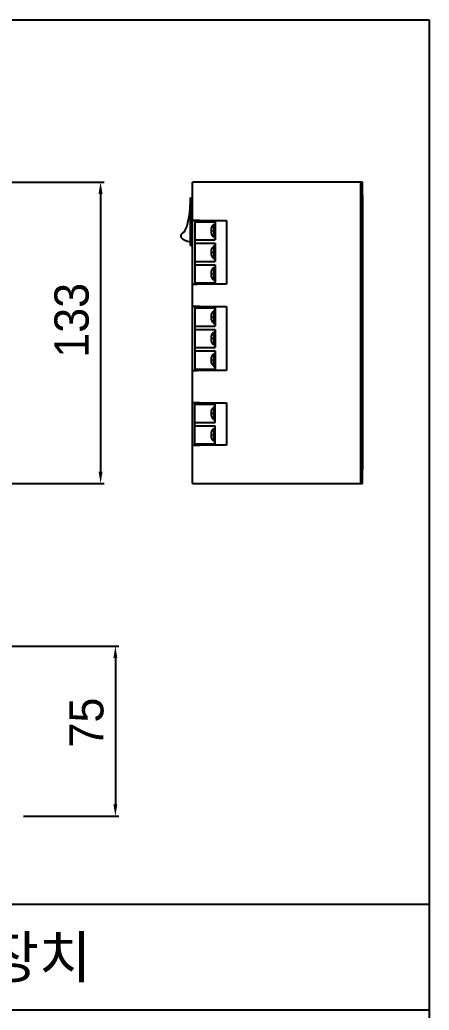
# Model space of a CAD drawing. Header units: millimetres. Extents: x 30232679 to 30326002, y -948068 to -920528.
# Drawn here: x 30317008 to 30320213, y -930473 to -922723 of the extents above; entities that cross this region are included whole.
import ezdxf
from ezdxf.enums import TextEntityAlignment as Align

# ---------------------------------------------------------------- set-up
doc = ezdxf.new("R2010")
doc.units = ezdxf.units.MM
doc.header["$LTSCALE"] = 600
doc.header["$MEASUREMENT"] = 0
doc.layers.get('0').update_dxf_attribs({"linetype": 'CONTINUOUS'})
doc.layers.add('PARKING', color=7, linetype='CONTINUOUS')
doc.styles.add('돋움', font='Dotum.ttf')

msp = doc.modelspace()

# ---------------------------------------------------------------- linework, layer by layer
at = {"color": 1}
for p, q in [((30316920.5, -923992.9, 14196.4), (30317668.6, -923992.9, 14196.4)), ((30317640.7, -924086, 14196.4), (30317640.7, -926259.4, 14196.4)), ((30316920.5, -926352.5, 14196.4), (30317668.6, -926352.5, 14196.4)), ((30316866.3, -927624.5, 14196.4), (30317784.4, -927624.5, 14196.4)), ((30317756.5, -927717.7, 14196.4), (30317756.5, -928862, 14196.4)), ((30317036.3, -928955.2, 14196.4), (30317784.4, -928955.2, 14196.4))]:
    msp.add_line(p, q, dxfattribs=at)
for points in [[(30317625.2, -924086, 14196.4), (30317656.2, -924086, 14196.4), (30317640.7, -923992.9, 14196.4)], [(30317625.2, -926259.4, 14196.4), (30317656.2, -926259.4, 14196.4), (30317640.7, -926352.5, 14196.4)], [(30317740.9, -927717.7, 14196.4), (30317772, -927717.7, 14196.4), (30317756.5, -927624.5, 14196.4)], [(30317740.9, -928862, 14196.4), (30317772, -928862, 14196.4), (30317756.5, -928955.2, 14196.4)]]:
    msp.add_solid(points, dxfattribs=at)
at = {"layer": 'PARKING', "color": 3}
for p, q in [((30289215.1, -922723.5), (30320213.5, -922723.5)), ((30320213.5, -922723.5), (30320213.5, -930473.1)), ((30320213.5, -922723.5), (30320213.5, -945972.3)), ((30289215.1, -929642.8), (30320213.5, -929642.8)), ((30320213.5, -930473.1), (30289215.1, -930473.1))]:
    msp.add_line(p, q, dxfattribs=at)
at = {"layer": 'PARKING', "linetype": 'Continuous'}
for p, q in [((30318361.6, -924292.7, 14196.4), (30318361.6, -923992.9, 14196.4)), ((30319656.8, -923992.9, 14196.4), (30318361.6, -923992.9, 14196.4)), ((30319674.5, -923992.9, 14196.4), (30319656.8, -923992.9, 14196.4)), ((30319674.5, -923992.9, 14196.4), (30319674.5, -924099.3, 14196.4)), ((30319692.3, -923992.9, 14196.4), (30319674.5, -923992.9, 14196.4)), ((30319692.3, -924099.3, 14196.4), (30319692.3, -923992.9, 14196.4)), ((30318343.9, -924292.7, 14196.4), (30318343.9, -924117, 14196.4)), ((30318343.9, -924117, 14196.4), (30318361.6, -924117, 14196.4)), ((30319674.5, -924099.3, 14196.4), (30319692.3, -924099.3, 14196.4)), ((30319674.5, -924099.3, 14196.4), (30319674.5, -926246.1, 14196.4)), ((30319692.3, -924099.3, 14196.4), (30319692.3, -926246.1, 14196.4)), ((30318343.9, -924489.6, 14196.4), (30318343.9, -924292.7, 14196.4)), ((30318397.1, -924292.7, 14196.4), (30318361.6, -924292.7, 14196.4)), ((30318361.6, -924793, 14196.4), (30318361.6, -924292.7, 14196.4)), ((30318379.4, -924292.7, 14196.4), (30318379.4, -924793, 14196.4)), ((30318414.8, -924292.7, 14196.4), (30318379.4, -924292.7, 14196.4)), ((30318397.1, -924292.7, 14196.4), (30318627.7, -924292.7, 14196.4)), ((30318627.7, -924292.7, 14196.4), (30318627.7, -924793, 14196.4)), ((30318379.4, -924303.3, 14196.4), (30318539, -924303.3, 14196.4)), ((30318505.4, -924370.8, 14196.4), (30318505.5, -924370.8, 14196.4)), ((30318507.6, -924354.9, 14196.4), (30318507.6, -924370.8, 14196.4)), ((30318507.6, -924370.8, 14196.4), (30318516, -924370.8, 14196.4)), ((30318516, -924370.8, 14196.4), (30318516, -924377.8, 14196.4)), ((30318526.7, -924322.2, 14196.4), (30318526.7, -924427.4, 14196.4)), ((30318526.7, -924322.2, 14196.4), (30318539, -924322.2, 14196.4)), ((30318539, -924303.3, 14196.4), (30318539, -924445.3, 14196.4)), ((30318379.4, -924445.3, 14196.4), (30318539, -924445.3, 14196.4)), ((30318505.4, -924377.8, 14196.4), (30318505.5, -924377.8, 14196.4)), ((30318507.6, -924377.8, 14196.4), (30318516, -924377.8, 14196.4)), ((30318507.6, -924377.8, 14196.4), (30318507.6, -924393.7, 14196.4)), ((30318526.7, -924427.4, 14196.4), (30318539, -924427.4, 14196.4)), ((30318343.9, -924489.6, 14196.4), (30318361.6, -924489.6, 14196.4)), ((30318379.4, -924471.9, 14196.4), (30318539, -924471.9, 14196.4)), ((30318507.6, -924523.4, 14196.4), (30318507.6, -924539.3, 14196.4)), ((30318526.7, -924490.7, 14196.4), (30318526.7, -924595.9, 14196.4)), ((30318526.7, -924490.7, 14196.4), (30318539, -924490.7, 14196.4)), ((30318539, -924471.9, 14196.4), (30318539, -924613.8, 14196.4)), ((30318505.4, -924539.3, 14196.4), (30318505.5, -924539.3, 14196.4)), ((30318505.4, -924546.4, 14196.4), (30318505.5, -924546.4, 14196.4)), ((30318507.6, -924539.3, 14196.4), (30318516, -924539.3, 14196.4)), ((30318507.6, -924546.4, 14196.4), (30318516, -924546.4, 14196.4)), ((30318507.6, -924546.4, 14196.4), (30318507.6, -924562.3, 14196.4)), ((30318516, -924539.3, 14196.4), (30318516, -924546.4, 14196.4)), ((30318526.7, -924595.9, 14196.4), (30318539, -924595.9, 14196.4)), ((30318379.4, -924613.8, 14196.4), (30318539, -924613.8, 14196.4)), ((30318379.4, -924640.4, 14196.4), (30318539, -924640.4, 14196.4)), ((30318526.7, -924659.2, 14196.4), (30318526.7, -924764.5, 14196.4)), ((30318526.7, -924659.2, 14196.4), (30318539, -924659.2, 14196.4)), ((30318539, -924640.4, 14196.4), (30318539, -924782.4, 14196.4)), ((30318505.4, -924707.8, 14196.4), (30318505.5, -924707.8, 14196.4)), ((30318505.4, -924714.9, 14196.4), (30318505.5, -924714.9, 14196.4)), ((30318507.6, -924692, 14196.4), (30318507.6, -924707.8, 14196.4)), ((30318507.6, -924707.8, 14196.4), (30318516, -924707.8, 14196.4)), ((30318507.6, -924714.9, 14196.4), (30318516, -924714.9, 14196.4)), ((30318507.6, -924714.9, 14196.4), (30318507.6, -924730.8, 14196.4)), ((30318516, -924707.8, 14196.4), (30318516, -924714.9, 14196.4)), ((30318361.6, -924793, 14196.4), (30318397.1, -924793, 14196.4)), ((30318361.6, -924966.9, 14196.4), (30318361.6, -924793, 14196.4)), ((30318379.4, -924782.4, 14196.4), (30318539, -924782.4, 14196.4)), ((30318627.7, -924793, 14196.4), (30318397.1, -924793, 14196.4)), ((30318526.7, -924764.5, 14196.4), (30318539, -924764.5, 14196.4)), ((30318397.1, -924966.9, 14196.4), (30318361.6, -924966.9, 14196.4)), ((30318361.6, -925467.2, 14196.4), (30318361.6, -924966.9, 14196.4)), ((30318379.4, -924966.9, 14196.4), (30318379.4, -925467.2, 14196.4)), ((30318414.8, -924966.9, 14196.4), (30318379.4, -924966.9, 14196.4)), ((30318379.4, -924977.5, 14196.4), (30318539, -924977.5, 14196.4)), ((30318397.1, -924966.9, 14196.4), (30318627.7, -924966.9, 14196.4)), ((30318539, -924977.5, 14196.4), (30318539, -925119.5, 14196.4)), ((30318627.7, -924966.9, 14196.4), (30318627.7, -925467.2, 14196.4)), ((30318505.4, -925044.9, 14196.4), (30318505.5, -925044.9, 14196.4)), ((30318505.4, -925052, 14196.4), (30318505.5, -925052, 14196.4)), ((30318507.6, -925029.1, 14196.4), (30318507.6, -925044.9, 14196.4)), ((30318507.6, -925044.9, 14196.4), (30318516, -925044.9, 14196.4)), ((30318507.6, -925052, 14196.4), (30318516, -925052, 14196.4)), ((30318507.6, -925052, 14196.4), (30318507.6, -925067.9, 14196.4)), ((30318516, -925044.9, 14196.4), (30318516, -925052, 14196.4)), ((30318526.7, -924996.3, 14196.4), (30318526.7, -925101.6, 14196.4)), ((30318526.7, -924996.3, 14196.4), (30318539, -924996.3, 14196.4)), ((30318379.4, -925119.5, 14196.4), (30318539, -925119.5, 14196.4)), ((30318379.4, -925146.1, 14196.4), (30318539, -925146.1, 14196.4)), ((30318526.7, -925101.6, 14196.4), (30318539, -925101.6, 14196.4)), ((30318539, -925146.1, 14196.4), (30318539, -925288, 14196.4)), ((30318505.4, -925213.5, 14196.4), (30318505.5, -925213.5, 14196.4)), ((30318505.4, -925220.6, 14196.4), (30318505.5, -925220.6, 14196.4)), ((30318507.6, -925197.6, 14196.4), (30318507.6, -925213.5, 14196.4)), ((30318507.6, -925213.5, 14196.4), (30318516, -925213.5, 14196.4)), ((30318507.6, -925220.6, 14196.4), (30318516, -925220.6, 14196.4)), ((30318507.6, -925220.6, 14196.4), (30318507.6, -925236.5, 14196.4)), ((30318516, -925213.5, 14196.4), (30318516, -925220.6, 14196.4)), ((30318526.7, -925164.9, 14196.4), (30318526.7, -925270.1, 14196.4)), ((30318526.7, -925164.9, 14196.4), (30318539, -925164.9, 14196.4)), ((30318379.4, -925288, 14196.4), (30318539, -925288, 14196.4)), ((30318526.7, -925270.1, 14196.4), (30318539, -925270.1, 14196.4)), ((30318379.4, -925314.6, 14196.4), (30318539, -925314.6, 14196.4)), ((30318507.6, -925366.1, 14196.4), (30318507.6, -925382, 14196.4)), ((30318526.7, -925333.4, 14196.4), (30318526.7, -925438.7, 14196.4)), ((30318526.7, -925333.4, 14196.4), (30318539, -925333.4, 14196.4)), ((30318539, -925314.6, 14196.4), (30318539, -925456.5, 14196.4)), ((30318379.4, -925456.5, 14196.4), (30318539, -925456.5, 14196.4)), ((30318505.4, -925382, 14196.4), (30318505.5, -925382, 14196.4)), ((30318505.4, -925389.1, 14196.4), (30318505.5, -925389.1, 14196.4)), ((30318507.6, -925382, 14196.4), (30318516, -925382, 14196.4)), ((30318507.6, -925389.1, 14196.4), (30318516, -925389.1, 14196.4)), ((30318507.6, -925389.1, 14196.4), (30318507.6, -925405, 14196.4)), ((30318516, -925382, 14196.4), (30318516, -925389.1, 14196.4)), ((30318526.7, -925438.7, 14196.4), (30318539, -925438.7, 14196.4)), ((30318361.6, -925467.2, 14196.4), (30318397.1, -925467.2, 14196.4)), ((30318361.6, -925720.9, 14196.4), (30318361.6, -925467.2, 14196.4)), ((30318627.7, -925467.2, 14196.4), (30318397.1, -925467.2, 14196.4)), ((30318361.6, -926052.7, 14196.4), (30318361.6, -925720.9, 14196.4)), ((30318397.1, -925720.9, 14196.4), (30318361.6, -925720.9, 14196.4)), ((30318414.8, -925720.9, 14196.4), (30318379.4, -925720.9, 14196.4)), ((30318379.4, -926052.7, 14196.4), (30318379.4, -925720.9, 14196.4)), ((30318379.4, -925731.5, 14196.4), (30318539, -925731.5, 14196.4)), ((30318397.1, -925720.9, 14196.4), (30318627.7, -925720.9, 14196.4)), ((30318414.8, -925720.9, 14196.4), (30318627.7, -925720.9, 14196.4)), ((30318526.7, -925750.4, 14196.4), (30318526.7, -925855.6, 14196.4)), ((30318526.7, -925750.4, 14196.4), (30318539, -925750.4, 14196.4)), ((30318539, -925873.5, 14196.4), (30318539, -925731.5, 14196.4)), ((30318627.7, -925720.9, 14196.4), (30318627.7, -926052.7, 14196.4)), ((30318505.4, -925799, 14196.4), (30318505.5, -925799, 14196.4)), ((30318505.4, -925806.1, 14196.4), (30318505.5, -925806.1, 14196.4)), ((30318507.6, -925783.1, 14196.4), (30318507.6, -925799, 14196.4)), ((30318507.6, -925799, 14196.4), (30318516, -925799, 14196.4)), ((30318507.6, -925806.1, 14196.4), (30318516, -925806.1, 14196.4)), ((30318507.6, -925806.1, 14196.4), (30318507.6, -925821.9, 14196.4)), ((30318516, -925799, 14196.4), (30318516, -925806.1, 14196.4)), ((30318379.4, -925873.5, 14196.4), (30318539, -925873.5, 14196.4)), ((30318379.4, -925900.1, 14196.4), (30318539, -925900.1, 14196.4)), ((30318526.7, -925855.6, 14196.4), (30318539, -925855.6, 14196.4)), ((30318526.7, -925918.9, 14196.4), (30318526.7, -926024.1, 14196.4)), ((30318526.7, -925918.9, 14196.4), (30318539, -925918.9, 14196.4)), ((30318539, -926042, 14196.4), (30318539, -925900.1, 14196.4)), ((30318505.4, -925967.5, 14196.4), (30318505.5, -925967.5, 14196.4)), ((30318505.4, -925974.6, 14196.4), (30318505.5, -925974.6, 14196.4)), ((30318507.6, -925951.6, 14196.4), (30318507.6, -925967.5, 14196.4)), ((30318507.6, -925967.5, 14196.4), (30318516, -925967.5, 14196.4)), ((30318507.6, -925974.6, 14196.4), (30318516, -925974.6, 14196.4)), ((30318507.6, -925974.6, 14196.4), (30318507.6, -925990.5, 14196.4)), ((30318516, -925967.5, 14196.4), (30318516, -925974.6, 14196.4)), ((30318361.6, -926052.7, 14196.4), (30318397.1, -926052.7, 14196.4)), ((30318361.6, -926352.5, 14196.4), (30318361.6, -926052.7, 14196.4)), ((30318379.4, -926042, 14196.4), (30318539, -926042, 14196.4)), ((30318379.4, -926052.7, 14196.4), (30318414.8, -926052.7, 14196.4)), ((30318627.7, -926052.7, 14196.4), (30318397.1, -926052.7, 14196.4)), ((30318627.7, -926052.7, 14196.4), (30318414.8, -926052.7, 14196.4)), ((30318526.7, -926024.1, 14196.4), (30318539, -926024.1, 14196.4)), ((30319692.3, -926246.1, 14196.4), (30319674.5, -926246.1, 14196.4)), ((30319674.5, -926246.1, 14196.4), (30319674.5, -926352.5, 14196.4)), ((30319692.3, -926352.5, 14196.4), (30319692.3, -926246.1, 14196.4)), ((30318361.6, -926352.5, 14196.4), (30319656.8, -926352.5, 14196.4)), ((30319656.8, -926352.5, 14196.4), (30319674.5, -926352.5, 14196.4)), ((30319674.5, -926352.5, 14196.4), (30319692.3, -926352.5, 14196.4))]:
    msp.add_line(p, q, dxfattribs=at)
msp.add_arc((30318285.4, -924414.6, 14196.4), 17.7, 117.89399, 210.70683, dxfattribs=at)
for centre, major_axis, ratio, start_param, end_param in [((30318264, -924147.2, 14196.4), (0, -255.1), 0.312944, 0.164163, 1.570796), ((30318526.7, -924374.3, 14196.4), (0, -44.4), 0.478719, 3.141593, 6.283185), ((30318349.3, -924402.3, 14196.4), (85.2, 0), 0.673348, 3.522025, 4.649069), ((30318526.7, -924542.8, 14196.4), (0, -44.4), 0.478719, 3.141593, 6.283185), ((30318526.7, -924711.4, 14196.4), (0, -44.4), 0.478719, 3.141593, 6.283185), ((30318526.7, -925048.5, 14196.4), (0, -44.4), 0.478719, 3.141593, 6.283185), ((30318526.7, -925217, 14196.4), (0, -44.4), 0.478719, 3.141593, 6.283185), ((30318526.7, -925385.6, 14196.4), (0, -44.4), 0.478719, 3.141593, 6.283185), ((30318526.7, -925802.5, 14196.4), (0, -44.4), 0.478719, 3.141593, 6.283185), ((30318526.7, -925971.1, 14196.4), (0, -44.4), 0.478719, 3.141593, 6.283185)]:
    msp.add_ellipse(centre, major_axis=major_axis, ratio=ratio, start_param=start_param, end_param=end_param, dxfattribs=at)

# ---------------------------------------------------------------- texts
at = {"color": 7, "style": '돋움'}
msp.add_text('구역제어장치', height=326.44, dxfattribs=at).set_placement((30316338.7, -930057.9), align=Align.MIDDLE_CENTER)
at = {"layer": 'PARKING', "style": '돋움'}
for s, p in [('133', (30317547.3, -925367.8, 14196.4)), ('75', (30317663.1, -928417.5, 14196.4))]:
    msp.add_text(s, height=268.26, rotation=90, dxfattribs=at).set_placement(p)

doc.saveas('drawing.dxf')
